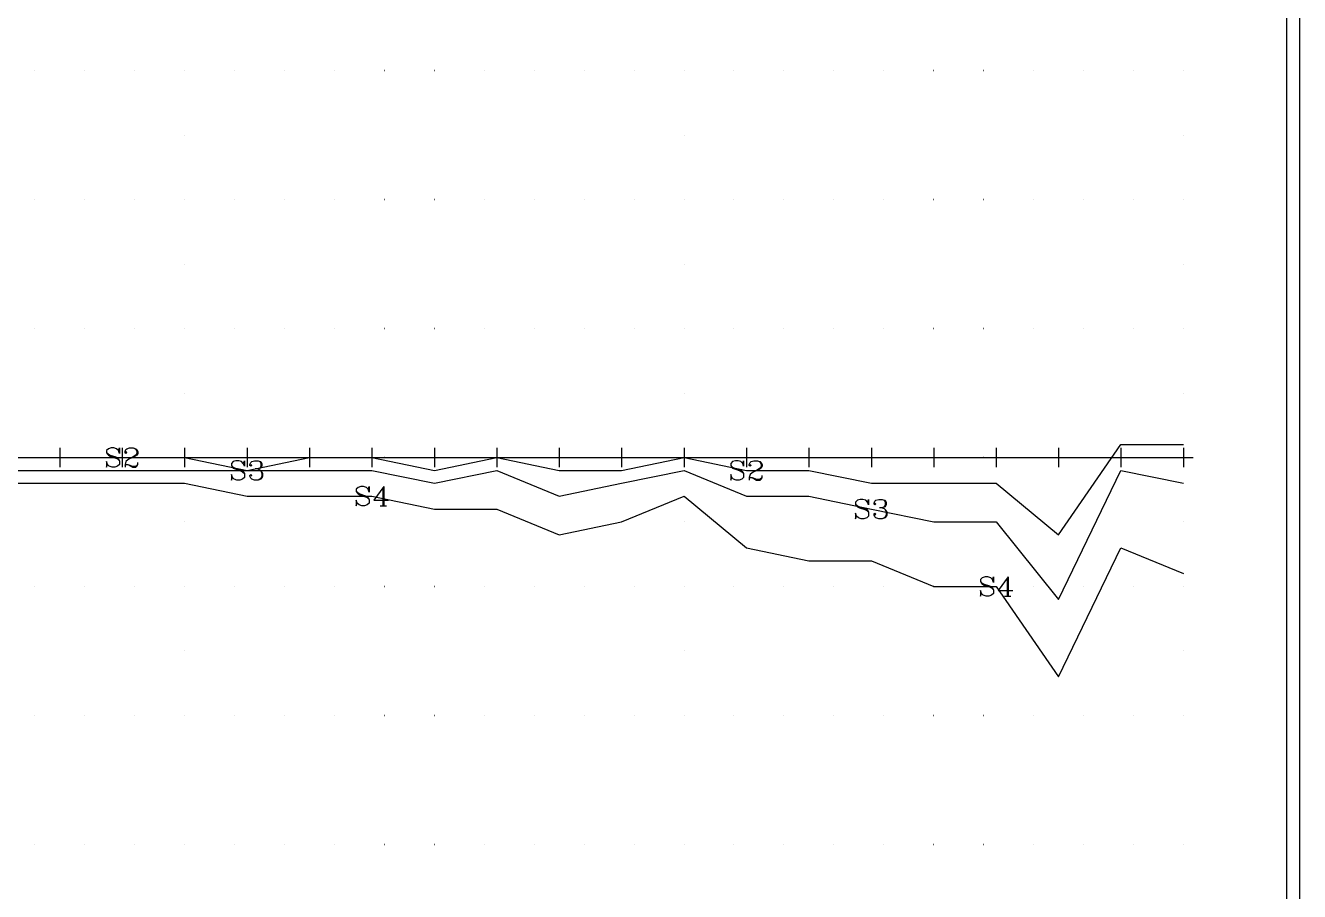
# Model space of a CAD drawing. Extents: x 10 to 200, y 0 to 250.
# Drawn here: x 101.2 to 200, y 67.3 to 134.5 of the extents above; entities that cross this region are included whole.
import ezdxf

# ---------------------------------------------------------------- set-up
doc = ezdxf.new("R2010")
doc.units = 0
doc.linetypes.add('1', pattern=[0])
for name, color, linetype in [('1', 7, '1'), ('2', 7, '1'), ('3', 7, '1')]:
    doc.layers.add(name, color=color, linetype=linetype)

msp = doc.modelspace()

# ---------------------------------------------------------------- linework, layer by layer
at = {"layer": '1'}
for p, q in [((103.9, 101.76), (103.9, 100.24)), ((108.74, 101.76), (108.74, 100.24)), ((113.58, 101.76), (113.58, 100.24)), ((118.42, 101.76), (118.42, 100.24)), ((123.26, 101.76), (123.26, 100.24)), ((128.1, 101.76), (128.1, 100.24)), ((132.94, 101.76), (132.94, 100.24)), ((137.77, 101.76), (137.77, 100.24)), ((142.61, 101.76), (142.61, 100.24)), ((147.45, 101.76), (147.45, 100.24)), ((152.29, 101.76), (152.29, 100.24)), ((157.13, 101.76), (157.13, 100.24)), ((161.97, 101.76), (161.97, 100.24)), ((166.81, 101.76), (166.81, 100.24)), ((171.65, 101.76), (171.65, 100.24)), ((176.48, 101.76), (176.48, 100.24)), ((181.32, 101.76), (181.32, 100.24)), ((186.16, 101.76), (186.16, 100.24)), ((191, 101.76), (191, 100.24)), ((103.14, 101), (104.67, 101)), ((107.98, 101), (109.5, 101)), ((112.82, 101), (114.34, 101)), ((117.66, 101), (119.18, 101)), ((122.5, 101), (124.02, 101)), ((127.33, 101), (128.86, 101)), ((132.17, 101), (133.7, 101)), ((137.01, 101), (138.54, 101)), ((141.85, 101), (143.37, 101)), ((146.69, 101), (148.21, 101)), ((151.53, 101), (153.05, 101)), ((156.37, 101), (157.89, 101)), ((161.21, 101), (162.73, 101)), ((166.04, 101), (167.57, 101)), ((170.88, 101), (172.41, 101)), ((175.72, 101), (177.25, 101)), ((180.56, 101), (182.08, 101)), ((185.4, 101), (186.92, 101)), ((190.24, 101), (191.76, 101)), ((128.95, 98.61), (128.95, 97.25)), ((129.03, 98.75), (129.03, 97.25)), ((128.74, 97.25), (129.24, 97.25)), ((177.34, 91.61), (177.34, 90.25)), ((177.41, 91.75), (177.41, 90.25)), ((177.13, 90.25), (177.63, 90.25))]:
    msp.add_line(p, q, dxfattribs=at)
for points in [[(99.06, 101), (103.9, 101), (108.74, 101), (113.58, 101), (118.42, 100), (123.26, 101), (128.1, 101), (132.94, 100), (137.77, 101), (142.61, 100), (147.45, 100), (152.29, 101), (157.13, 100), (161.97, 100), (166.81, 99), (171.65, 99), (176.48, 99), (181.32, 95), (186.16, 102), (191, 102)], [(108.46, 101.54), (108.53, 101.75), (108.53, 101.32), (108.46, 101.54), (108.31, 101.68), (108.1, 101.75), (107.88, 101.75), (107.67, 101.68), (107.53, 101.54), (107.53, 101.39), (107.6, 101.25), (107.67, 101.18), (107.81, 101.11), (108.24, 100.96), (108.38, 100.89), (108.53, 100.75)], [(109.03, 101.46), (109.1, 101.39), (109.03, 101.32), (108.96, 101.39), (108.96, 101.46), (109.03, 101.61), (109.1, 101.68), (109.31, 101.75), (109.6, 101.75), (109.81, 101.68), (109.88, 101.61), (109.96, 101.46), (109.96, 101.32), (109.88, 101.18), (109.67, 101.04), (109.31, 100.89), (109.17, 100.82), (109.03, 100.68), (108.96, 100.46), (108.96, 100.25)], [(109.6, 101.75), (109.74, 101.68), (109.81, 101.61), (109.88, 101.46), (109.88, 101.32), (109.81, 101.18), (109.6, 101.04), (109.31, 100.89)], [(99.06, 101), (103.9, 101), (108.74, 101), (113.58, 101), (118.42, 101), (123.26, 101), (128.1, 101), (132.94, 101), (137.77, 101), (142.61, 101), (147.45, 101), (152.29, 101), (157.13, 101), (161.97, 101), (166.81, 101), (171.65, 101), (176.48, 101), (181.32, 101), (186.16, 101), (191, 101)], [(107.53, 101.39), (107.67, 101.25), (107.81, 101.18), (108.24, 101.04), (108.38, 100.96), (108.46, 100.89), (108.53, 100.75), (108.53, 100.46), (108.38, 100.32), (108.17, 100.25), (107.96, 100.25), (107.74, 100.32), (107.6, 100.46), (107.53, 100.68), (107.53, 100.25), (107.6, 100.46)], [(118.13, 100.54), (118.21, 100.75), (118.21, 100.32), (118.13, 100.54), (117.99, 100.68), (117.78, 100.75), (117.56, 100.75), (117.35, 100.68), (117.21, 100.54), (117.21, 100.39), (117.28, 100.25), (117.35, 100.18), (117.49, 100.11), (117.92, 99.96), (118.06, 99.89), (118.21, 99.75)], [(118.71, 100.46), (118.78, 100.39), (118.71, 100.32), (118.63, 100.39), (118.63, 100.46), (118.71, 100.61), (118.78, 100.68), (118.99, 100.75), (119.28, 100.75), (119.49, 100.68), (119.56, 100.54), (119.56, 100.32), (119.49, 100.18), (119.28, 100.11), (119.06, 100.11)], [(119.28, 100.75), (119.42, 100.68), (119.49, 100.54), (119.49, 100.32), (119.42, 100.18), (119.28, 100.11)], [(156.84, 100.54), (156.91, 100.75), (156.91, 100.32), (156.84, 100.54), (156.7, 100.68), (156.49, 100.75), (156.27, 100.75), (156.06, 100.68), (155.91, 100.54), (155.91, 100.39), (155.99, 100.25), (156.06, 100.18), (156.2, 100.11), (156.63, 99.96), (156.77, 99.89), (156.91, 99.75)], [(157.41, 100.46), (157.49, 100.39), (157.41, 100.32), (157.34, 100.39), (157.34, 100.46), (157.41, 100.61), (157.49, 100.68), (157.7, 100.75), (157.99, 100.75), (158.2, 100.68), (158.27, 100.61), (158.34, 100.46), (158.34, 100.32), (158.27, 100.18), (158.06, 100.04), (157.7, 99.89), (157.56, 99.82), (157.41, 99.68), (157.34, 99.46), (157.34, 99.25)], [(157.99, 100.75), (158.13, 100.68), (158.2, 100.61), (158.27, 100.46), (158.27, 100.32), (158.2, 100.18), (157.99, 100.04), (157.7, 99.89)], [(99.06, 100), (103.9, 100), (108.74, 100), (113.58, 100), (118.42, 100), (123.26, 100), (128.1, 100), (132.94, 99), (137.77, 100), (142.61, 98), (147.45, 99), (152.29, 100), (157.13, 98), (161.97, 98), (166.81, 97), (171.65, 96), (176.48, 96), (181.32, 90), (186.16, 100), (191, 99)], [(108.96, 100.39), (109.03, 100.46), (109.17, 100.46), (109.53, 100.32), (109.74, 100.32), (109.88, 100.39), (109.96, 100.46)], [(109.17, 100.46), (109.53, 100.25), (109.81, 100.25), (109.88, 100.32), (109.96, 100.46), (109.96, 100.61)], [(117.21, 100.39), (117.35, 100.25), (117.49, 100.18), (117.92, 100.04), (118.06, 99.96), (118.13, 99.89), (118.21, 99.75), (118.21, 99.46), (118.06, 99.32), (117.85, 99.25), (117.63, 99.25), (117.42, 99.32), (117.28, 99.46), (117.21, 99.68), (117.21, 99.25), (117.28, 99.46)], [(119.28, 100.11), (119.42, 100.04), (119.56, 99.89), (119.63, 99.75), (119.63, 99.54), (119.56, 99.39), (119.49, 99.32), (119.28, 99.25), (118.99, 99.25), (118.78, 99.32), (118.71, 99.39), (118.63, 99.54), (118.63, 99.61), (118.71, 99.68), (118.78, 99.61), (118.71, 99.54)], [(119.49, 99.96), (119.56, 99.75), (119.56, 99.54), (119.49, 99.39), (119.42, 99.32), (119.28, 99.25)], [(155.91, 100.39), (156.06, 100.25), (156.2, 100.18), (156.63, 100.04), (156.77, 99.96), (156.84, 99.89), (156.91, 99.75), (156.91, 99.46), (156.77, 99.32), (156.56, 99.25), (156.34, 99.25), (156.13, 99.32), (155.99, 99.46), (155.91, 99.68), (155.91, 99.25), (155.99, 99.46)], [(99.06, 99), (103.9, 99), (108.74, 99), (113.58, 99), (118.42, 98), (123.26, 98), (128.1, 98), (132.94, 97), (137.77, 97), (142.61, 95), (147.45, 96), (152.29, 98), (157.13, 94), (161.97, 93), (166.81, 93), (171.65, 91), (176.48, 91), (181.32, 84), (186.16, 94), (191, 92)], [(157.34, 99.39), (157.41, 99.46), (157.56, 99.46), (157.91, 99.32), (158.13, 99.32), (158.27, 99.39), (158.34, 99.46)], [(157.56, 99.46), (157.91, 99.25), (158.2, 99.25), (158.27, 99.32), (158.34, 99.46), (158.34, 99.61)], [(127.81, 98.54), (127.88, 98.75), (127.88, 98.32), (127.81, 98.54), (127.67, 98.68), (127.45, 98.75), (127.24, 98.75), (127.03, 98.68), (126.88, 98.54), (126.88, 98.39), (126.95, 98.25), (127.03, 98.18), (127.17, 98.11), (127.6, 97.96), (127.74, 97.89), (127.88, 97.75)], [(126.88, 98.39), (127.03, 98.25), (127.17, 98.18), (127.6, 98.04), (127.74, 97.96), (127.81, 97.89), (127.88, 97.75), (127.88, 97.46), (127.74, 97.32), (127.53, 97.25), (127.31, 97.25), (127.1, 97.32), (126.95, 97.46), (126.88, 97.68), (126.88, 97.25), (126.95, 97.46)], [(129.03, 98.75), (128.24, 97.68), (129.38, 97.68)], [(166.52, 97.54), (166.59, 97.75), (166.59, 97.32), (166.52, 97.54), (166.38, 97.68), (166.16, 97.75), (165.95, 97.75), (165.74, 97.68), (165.59, 97.54), (165.59, 97.39), (165.66, 97.25), (165.74, 97.18), (165.88, 97.11), (166.31, 96.96), (166.45, 96.89), (166.59, 96.75)], [(165.59, 97.39), (165.74, 97.25), (165.88, 97.18), (166.31, 97.04), (166.45, 96.96), (166.52, 96.89), (166.59, 96.75), (166.59, 96.46), (166.45, 96.32), (166.24, 96.25), (166.02, 96.25), (165.81, 96.32), (165.66, 96.46), (165.59, 96.68), (165.59, 96.25), (165.66, 96.46)], [(167.09, 97.46), (167.16, 97.39), (167.09, 97.32), (167.02, 97.39), (167.02, 97.46), (167.09, 97.61), (167.16, 97.68), (167.38, 97.75), (167.66, 97.75), (167.88, 97.68), (167.95, 97.54), (167.95, 97.32), (167.88, 97.18), (167.66, 97.11), (167.45, 97.11)], [(167.66, 97.11), (167.81, 97.04), (167.95, 96.89), (168.02, 96.75), (168.02, 96.54), (167.95, 96.39), (167.88, 96.32), (167.66, 96.25), (167.38, 96.25), (167.16, 96.32), (167.09, 96.39), (167.02, 96.54), (167.02, 96.61), (167.09, 96.68), (167.16, 96.61), (167.09, 96.54)], [(167.66, 97.75), (167.81, 97.68), (167.88, 97.54), (167.88, 97.32), (167.81, 97.18), (167.66, 97.11)], [(167.88, 96.96), (167.95, 96.75), (167.95, 96.54), (167.88, 96.39), (167.81, 96.32), (167.66, 96.25)], [(176.2, 91.54), (176.27, 91.75), (176.27, 91.32), (176.2, 91.54), (176.06, 91.68), (175.84, 91.75), (175.63, 91.75), (175.41, 91.68), (175.27, 91.54), (175.27, 91.39), (175.34, 91.25), (175.41, 91.18), (175.56, 91.11), (175.98, 90.96), (176.13, 90.89), (176.27, 90.75)], [(175.27, 91.39), (175.41, 91.25), (175.56, 91.18), (175.98, 91.04), (176.13, 90.96), (176.2, 90.89), (176.27, 90.75), (176.27, 90.46), (176.13, 90.32), (175.91, 90.25), (175.7, 90.25), (175.48, 90.32), (175.34, 90.46), (175.27, 90.68), (175.27, 90.25), (175.34, 90.46)], [(177.41, 91.75), (176.63, 90.68), (177.77, 90.68)]]:
    msp.add_lwpolyline(points, dxfattribs=at)
at = {"layer": '2'}
for points in [[(11, 1), (11, 249), (199, 249), (199, 1), (11, 1)], [(101.97, 131), (101.97, 131), (101.97, 131), (101.97, 131), (101.97, 131)], [(105.84, 131), (105.84, 131), (105.84, 131), (105.84, 131), (105.84, 131)], [(109.71, 131), (109.71, 131), (109.71, 131), (109.71, 131), (109.71, 131)], [(113.58, 131), (113.58, 131), (113.58, 131), (113.58, 131), (113.58, 131)], [(113.58, 131), (113.58, 131), (113.58, 131), (113.58, 131), (113.58, 131)], [(117.45, 131), (117.45, 131), (117.45, 131), (117.45, 131), (117.45, 131)], [(121.32, 131), (121.32, 131), (121.32, 131), (121.32, 131), (121.32, 131)], [(125.2, 131), (125.19, 131), (125.19, 131), (125.2, 131), (125.2, 131)], [(129.07, 131), (129.06, 131), (129.06, 131), (129.07, 131), (129.07, 131)], [(132.94, 131), (132.93, 131), (132.93, 131), (132.94, 131), (132.94, 131)], [(136.81, 131), (136.8, 131), (136.8, 131), (136.81, 131), (136.81, 131)], [(140.68, 131), (140.68, 131), (140.68, 131), (140.68, 131), (140.68, 131)], [(144.55, 131), (144.55, 131), (144.55, 131), (144.55, 131), (144.55, 131)], [(148.42, 131), (148.42, 131), (148.42, 131), (148.42, 131), (148.42, 131)], [(152.29, 131), (152.29, 131), (152.29, 131), (152.29, 131), (152.29, 131)], [(152.29, 131), (152.29, 131), (152.29, 131), (152.29, 131), (152.29, 131)], [(156.16, 131), (156.16, 131), (156.16, 131), (156.16, 131), (156.16, 131)], [(160.03, 131), (160.03, 131), (160.03, 131), (160.03, 131), (160.03, 131)], [(163.9, 131), (163.9, 131), (163.9, 131), (163.9, 131), (163.9, 131)], [(167.78, 131), (167.77, 131), (167.77, 131), (167.78, 131), (167.78, 131)], [(171.65, 131), (171.64, 131), (171.64, 131), (171.65, 131), (171.65, 131)], [(175.52, 131), (175.51, 131), (175.51, 131), (175.52, 131), (175.52, 131)], [(179.39, 131), (179.39, 131), (179.39, 131), (179.39, 131), (179.39, 131)], [(183.26, 131), (183.26, 131), (183.26, 131), (183.26, 131), (183.26, 131)], [(187.13, 131), (187.13, 131), (187.13, 131), (187.13, 131), (187.13, 131)], [(191, 131), (191, 131), (191, 131), (191, 131), (191, 131)], [(191, 131), (191, 131), (191, 131), (191, 131), (191, 131)], [(113.58, 126), (113.58, 126), (113.58, 126), (113.58, 126), (113.58, 126)], [(152.29, 126), (152.29, 126), (152.29, 126), (152.29, 126), (152.29, 126)], [(191, 126), (191, 126), (191, 126), (191, 126), (191, 126)], [(101.97, 121), (101.97, 121), (101.97, 121), (101.97, 121), (101.97, 121)], [(105.84, 121), (105.84, 121), (105.84, 121), (105.84, 121), (105.84, 121)], [(109.71, 121), (109.71, 121), (109.71, 121), (109.71, 121), (109.71, 121)], [(113.58, 121), (113.58, 121), (113.58, 121), (113.58, 121), (113.58, 121)], [(113.58, 121), (113.58, 121), (113.58, 121), (113.58, 121), (113.58, 121)], [(117.45, 121), (117.45, 121), (117.45, 121), (117.45, 121), (117.45, 121)], [(121.32, 121), (121.32, 121), (121.32, 121), (121.32, 121), (121.32, 121)], [(125.2, 121), (125.19, 121), (125.19, 121), (125.2, 121), (125.2, 121)], [(129.07, 121), (129.06, 121), (129.06, 121), (129.07, 121), (129.07, 121)], [(132.94, 121), (132.93, 121), (132.93, 121), (132.94, 121), (132.94, 121)], [(136.81, 121), (136.8, 121), (136.8, 121), (136.81, 121), (136.81, 121)], [(140.68, 121), (140.68, 121), (140.68, 121), (140.68, 121), (140.68, 121)], [(144.55, 121), (144.55, 121), (144.55, 121), (144.55, 121), (144.55, 121)], [(148.42, 121), (148.42, 121), (148.42, 121), (148.42, 121), (148.42, 121)], [(152.29, 121), (152.29, 121), (152.29, 121), (152.29, 121), (152.29, 121)], [(152.29, 121), (152.29, 121), (152.29, 121), (152.29, 121), (152.29, 121)], [(156.16, 121), (156.16, 121), (156.16, 121), (156.16, 121), (156.16, 121)], [(160.03, 121), (160.03, 121), (160.03, 121), (160.03, 121), (160.03, 121)], [(163.9, 121), (163.9, 121), (163.9, 121), (163.9, 121), (163.9, 121)], [(167.78, 121), (167.77, 121), (167.77, 121), (167.78, 121), (167.78, 121)], [(171.65, 121), (171.64, 121), (171.64, 121), (171.65, 121), (171.65, 121)], [(175.52, 121), (175.51, 121), (175.51, 121), (175.52, 121), (175.52, 121)], [(179.39, 121), (179.39, 121), (179.39, 121), (179.39, 121), (179.39, 121)], [(183.26, 121), (183.26, 121), (183.26, 121), (183.26, 121), (183.26, 121)], [(187.13, 121), (187.13, 121), (187.13, 121), (187.13, 121), (187.13, 121)], [(191, 121), (191, 121), (191, 121), (191, 121), (191, 121)], [(191, 121), (191, 121), (191, 121), (191, 121), (191, 121)], [(113.58, 116), (113.58, 116), (113.58, 116), (113.58, 116), (113.58, 116)], [(152.29, 116), (152.29, 116), (152.29, 116), (152.29, 116), (152.29, 116)], [(191, 116), (191, 116), (191, 116), (191, 116), (191, 116)], [(101.97, 111), (101.97, 111), (101.97, 111), (101.97, 111), (101.97, 111)], [(105.84, 111), (105.84, 111), (105.84, 111), (105.84, 111), (105.84, 111)], [(109.71, 111), (109.71, 111), (109.71, 111), (109.71, 111), (109.71, 111)], [(113.58, 111), (113.58, 111), (113.58, 111), (113.58, 111), (113.58, 111)], [(113.58, 111), (113.58, 111), (113.58, 111), (113.58, 111), (113.58, 111)], [(117.45, 111), (117.45, 111), (117.45, 111), (117.45, 111), (117.45, 111)], [(121.32, 111), (121.32, 111), (121.32, 111), (121.32, 111), (121.32, 111)], [(125.2, 111), (125.19, 111), (125.19, 111), (125.2, 111), (125.2, 111)], [(129.07, 111), (129.06, 111), (129.06, 111), (129.07, 111), (129.07, 111)], [(132.94, 111), (132.93, 111), (132.93, 111), (132.94, 111), (132.94, 111)], [(136.81, 111), (136.8, 111), (136.8, 111), (136.81, 111), (136.81, 111)], [(140.68, 111), (140.68, 111), (140.68, 111), (140.68, 111), (140.68, 111)], [(144.55, 111), (144.55, 111), (144.55, 111), (144.55, 111), (144.55, 111)], [(148.42, 111), (148.42, 111), (148.42, 111), (148.42, 111), (148.42, 111)], [(152.29, 111), (152.29, 111), (152.29, 111), (152.29, 111), (152.29, 111)], [(152.29, 111), (152.29, 111), (152.29, 111), (152.29, 111), (152.29, 111)], [(156.16, 111), (156.16, 111), (156.16, 111), (156.16, 111), (156.16, 111)], [(160.03, 111), (160.03, 111), (160.03, 111), (160.03, 111), (160.03, 111)], [(163.9, 111), (163.9, 111), (163.9, 111), (163.9, 111), (163.9, 111)], [(167.78, 111), (167.77, 111), (167.77, 111), (167.78, 111), (167.78, 111)], [(171.65, 111), (171.64, 111), (171.64, 111), (171.65, 111), (171.65, 111)], [(175.52, 111), (175.51, 111), (175.51, 111), (175.52, 111), (175.52, 111)], [(179.39, 111), (179.39, 111), (179.39, 111), (179.39, 111), (179.39, 111)], [(183.26, 111), (183.26, 111), (183.26, 111), (183.26, 111), (183.26, 111)], [(187.13, 111), (187.13, 111), (187.13, 111), (187.13, 111), (187.13, 111)], [(191, 111), (191, 111), (191, 111), (191, 111), (191, 111)], [(191, 111), (191, 111), (191, 111), (191, 111), (191, 111)], [(113.58, 106), (113.58, 106), (113.58, 106), (113.58, 106), (113.58, 106)], [(152.29, 106), (152.29, 106), (152.29, 106), (152.29, 106), (152.29, 106)], [(191, 106), (191, 106), (191, 106), (191, 106), (191, 106)], [(101.97, 101), (101.97, 101), (101.97, 101), (101.97, 101), (101.97, 101)], [(105.84, 101), (105.84, 101), (105.84, 101), (105.84, 101), (105.84, 101)], [(109.71, 101), (109.71, 101), (109.71, 101), (109.71, 101), (109.71, 101)], [(113.58, 101), (113.58, 101), (113.58, 101), (113.58, 101), (113.58, 101)], [(113.58, 101), (113.58, 101), (113.58, 101), (113.58, 101), (113.58, 101)], [(117.45, 101), (117.45, 101), (117.45, 101), (117.45, 101), (117.45, 101)], [(121.32, 101), (121.32, 101), (121.32, 101), (121.32, 101), (121.32, 101)], [(125.2, 101), (125.19, 101), (125.19, 101), (125.2, 101), (125.2, 101)], [(129.07, 101), (129.06, 101), (129.06, 101), (129.07, 101), (129.07, 101)], [(132.94, 101), (132.93, 101), (132.93, 101), (132.94, 101), (132.94, 101)], [(136.81, 101), (136.8, 101), (136.8, 101), (136.81, 101), (136.81, 101)], [(140.68, 101), (140.68, 101), (140.68, 101), (140.68, 101), (140.68, 101)], [(144.55, 101), (144.55, 101), (144.55, 101), (144.55, 101), (144.55, 101)], [(148.42, 101), (148.42, 101), (148.42, 101), (148.42, 101), (148.42, 101)], [(152.29, 101), (152.29, 101), (152.29, 101), (152.29, 101), (152.29, 101)], [(152.29, 101), (152.29, 101), (152.29, 101), (152.29, 101), (152.29, 101)], [(156.16, 101), (156.16, 101), (156.16, 101), (156.16, 101), (156.16, 101)], [(160.03, 101), (160.03, 101), (160.03, 101), (160.03, 101), (160.03, 101)], [(163.9, 101), (163.9, 101), (163.9, 101), (163.9, 101), (163.9, 101)], [(167.78, 101), (167.77, 101), (167.77, 101), (167.78, 101), (167.78, 101)], [(171.65, 101), (171.64, 101), (171.64, 101), (171.65, 101), (171.65, 101)], [(175.52, 101), (175.51, 101), (175.51, 101), (175.52, 101), (175.52, 101)], [(179.39, 101), (179.39, 101), (179.39, 101), (179.39, 101), (179.39, 101)], [(183.26, 101), (183.26, 101), (183.26, 101), (183.26, 101), (183.26, 101)], [(187.13, 101), (187.13, 101), (187.13, 101), (187.13, 101), (187.13, 101)], [(191, 101), (191, 101), (191, 101), (191, 101), (191, 101)], [(191, 101), (191, 101), (191, 101), (191, 101), (191, 101)], [(113.58, 96), (113.58, 96), (113.58, 96), (113.58, 96), (113.58, 96)], [(152.29, 96), (152.29, 96), (152.29, 96), (152.29, 96), (152.29, 96)], [(191, 96), (191, 96), (191, 96), (191, 96), (191, 96)], [(101.97, 91), (101.97, 91), (101.97, 91), (101.97, 91), (101.97, 91)], [(105.84, 91), (105.84, 91), (105.84, 91), (105.84, 91), (105.84, 91)], [(109.71, 91), (109.71, 91), (109.71, 91), (109.71, 91), (109.71, 91)], [(113.58, 91), (113.58, 91), (113.58, 91), (113.58, 91), (113.58, 91)], [(113.58, 91), (113.58, 91), (113.58, 91), (113.58, 91), (113.58, 91)], [(117.45, 91), (117.45, 91), (117.45, 91), (117.45, 91), (117.45, 91)], [(121.32, 91), (121.32, 91), (121.32, 91), (121.32, 91), (121.32, 91)], [(125.2, 91), (125.19, 91), (125.19, 91), (125.2, 91), (125.2, 91)], [(129.07, 91), (129.06, 91), (129.06, 91), (129.07, 91), (129.07, 91)], [(132.94, 91), (132.93, 91), (132.93, 91), (132.94, 91), (132.94, 91)], [(136.81, 91), (136.8, 91), (136.8, 91), (136.81, 91), (136.81, 91)], [(140.68, 91), (140.68, 91), (140.68, 91), (140.68, 91), (140.68, 91)], [(144.55, 91), (144.55, 91), (144.55, 91), (144.55, 91), (144.55, 91)], [(148.42, 91), (148.42, 91), (148.42, 91), (148.42, 91), (148.42, 91)], [(152.29, 91), (152.29, 91), (152.29, 91), (152.29, 91), (152.29, 91)], [(152.29, 91), (152.29, 91), (152.29, 91), (152.29, 91), (152.29, 91)], [(156.16, 91), (156.16, 91), (156.16, 91), (156.16, 91), (156.16, 91)], [(160.03, 91), (160.03, 91), (160.03, 91), (160.03, 91), (160.03, 91)], [(163.9, 91), (163.9, 91), (163.9, 91), (163.9, 91), (163.9, 91)], [(167.78, 91), (167.77, 91), (167.77, 91), (167.78, 91), (167.78, 91)], [(171.65, 91), (171.64, 91), (171.64, 91), (171.65, 91), (171.65, 91)], [(175.52, 91), (175.51, 91), (175.51, 91), (175.52, 91), (175.52, 91)], [(179.39, 91), (179.39, 91), (179.39, 91), (179.39, 91), (179.39, 91)], [(183.26, 91), (183.26, 91), (183.26, 91), (183.26, 91), (183.26, 91)], [(187.13, 91), (187.13, 91), (187.13, 91), (187.13, 91), (187.13, 91)], [(191, 91), (191, 91), (191, 91), (191, 91), (191, 91)], [(191, 91), (191, 91), (191, 91), (191, 91), (191, 91)], [(113.58, 86), (113.58, 86), (113.58, 86), (113.58, 86), (113.58, 86)], [(152.29, 86), (152.29, 86), (152.29, 86), (152.29, 86), (152.29, 86)], [(191, 86), (191, 86), (191, 86), (191, 86), (191, 86)], [(101.97, 81), (101.97, 81), (101.97, 81), (101.97, 81), (101.97, 81)], [(105.84, 81), (105.84, 81), (105.84, 81), (105.84, 81), (105.84, 81)], [(109.71, 81), (109.71, 81), (109.71, 81), (109.71, 81), (109.71, 81)], [(113.58, 81), (113.58, 81), (113.58, 81), (113.58, 81), (113.58, 81)], [(113.58, 81), (113.58, 81), (113.58, 81), (113.58, 81), (113.58, 81)], [(117.45, 81), (117.45, 81), (117.45, 81), (117.45, 81), (117.45, 81)], [(121.32, 81), (121.32, 81), (121.32, 81), (121.32, 81), (121.32, 81)], [(125.2, 81), (125.19, 81), (125.19, 81), (125.2, 81), (125.2, 81)], [(129.07, 81), (129.06, 81), (129.06, 81), (129.07, 81), (129.07, 81)], [(132.94, 81), (132.93, 81), (132.93, 81), (132.94, 81), (132.94, 81)], [(136.81, 81), (136.8, 81), (136.8, 81), (136.81, 81), (136.81, 81)], [(140.68, 81), (140.68, 81), (140.68, 81), (140.68, 81), (140.68, 81)], [(144.55, 81), (144.55, 81), (144.55, 81), (144.55, 81), (144.55, 81)], [(148.42, 81), (148.42, 81), (148.42, 81), (148.42, 81), (148.42, 81)], [(152.29, 81), (152.29, 81), (152.29, 81), (152.29, 81), (152.29, 81)], [(152.29, 81), (152.29, 81), (152.29, 81), (152.29, 81), (152.29, 81)], [(156.16, 81), (156.16, 81), (156.16, 81), (156.16, 81), (156.16, 81)], [(160.03, 81), (160.03, 81), (160.03, 81), (160.03, 81), (160.03, 81)], [(163.9, 81), (163.9, 81), (163.9, 81), (163.9, 81), (163.9, 81)], [(167.78, 81), (167.77, 81), (167.77, 81), (167.78, 81), (167.78, 81)], [(171.65, 81), (171.64, 81), (171.64, 81), (171.65, 81), (171.65, 81)], [(175.52, 81), (175.51, 81), (175.51, 81), (175.52, 81), (175.52, 81)], [(179.39, 81), (179.39, 81), (179.39, 81), (179.39, 81), (179.39, 81)], [(183.26, 81), (183.26, 81), (183.26, 81), (183.26, 81), (183.26, 81)], [(187.13, 81), (187.13, 81), (187.13, 81), (187.13, 81), (187.13, 81)], [(191, 81), (191, 81), (191, 81), (191, 81), (191, 81)], [(191, 81), (191, 81), (191, 81), (191, 81), (191, 81)], [(101.97, 71), (101.97, 71), (101.97, 71), (101.97, 71), (101.97, 71)], [(105.84, 71), (105.84, 71), (105.84, 71), (105.84, 71), (105.84, 71)], [(109.71, 71), (109.71, 71), (109.71, 71), (109.71, 71), (109.71, 71)], [(113.58, 71), (113.58, 71), (113.58, 71), (113.58, 71), (113.58, 71)], [(113.58, 71), (113.58, 71), (113.58, 71), (113.58, 71), (113.58, 71)], [(117.45, 71), (117.45, 71), (117.45, 71), (117.45, 71), (117.45, 71)], [(121.32, 71), (121.32, 71), (121.32, 71), (121.32, 71), (121.32, 71)], [(125.2, 71), (125.19, 71), (125.19, 71), (125.2, 71), (125.2, 71)], [(129.07, 71), (129.06, 71), (129.06, 71), (129.07, 71), (129.07, 71)], [(132.94, 71), (132.93, 71), (132.93, 71), (132.94, 71), (132.94, 71)], [(136.81, 71), (136.8, 71), (136.8, 71), (136.81, 71), (136.81, 71)], [(140.68, 71), (140.68, 71), (140.68, 71), (140.68, 71), (140.68, 71)], [(144.55, 71), (144.55, 71), (144.55, 71), (144.55, 71), (144.55, 71)], [(148.42, 71), (148.42, 71), (148.42, 71), (148.42, 71), (148.42, 71)], [(152.29, 71), (152.29, 71), (152.29, 71), (152.29, 71), (152.29, 71)], [(152.29, 71), (152.29, 71), (152.29, 71), (152.29, 71), (152.29, 71)], [(156.16, 71), (156.16, 71), (156.16, 71), (156.16, 71), (156.16, 71)], [(160.03, 71), (160.03, 71), (160.03, 71), (160.03, 71), (160.03, 71)], [(163.9, 71), (163.9, 71), (163.9, 71), (163.9, 71), (163.9, 71)], [(167.78, 71), (167.77, 71), (167.77, 71), (167.78, 71), (167.78, 71)], [(171.65, 71), (171.64, 71), (171.64, 71), (171.65, 71), (171.65, 71)], [(175.52, 71), (175.51, 71), (175.51, 71), (175.52, 71), (175.52, 71)], [(179.39, 71), (179.39, 71), (179.39, 71), (179.39, 71), (179.39, 71)], [(183.26, 71), (183.26, 71), (183.26, 71), (183.26, 71), (183.26, 71)], [(187.13, 71), (187.13, 71), (187.13, 71), (187.13, 71), (187.13, 71)], [(191, 71), (191, 71), (191, 71), (191, 71), (191, 71)], [(191, 71), (191, 71), (191, 71), (191, 71), (191, 71)]]:
    msp.add_lwpolyline(points, dxfattribs=at)
at = {"layer": '3'}
msp.add_lwpolyline([(10, 0), (10, 250), (200, 250), (200, 0), (10, 0)], dxfattribs=at)

doc.saveas('drawing.dxf')
